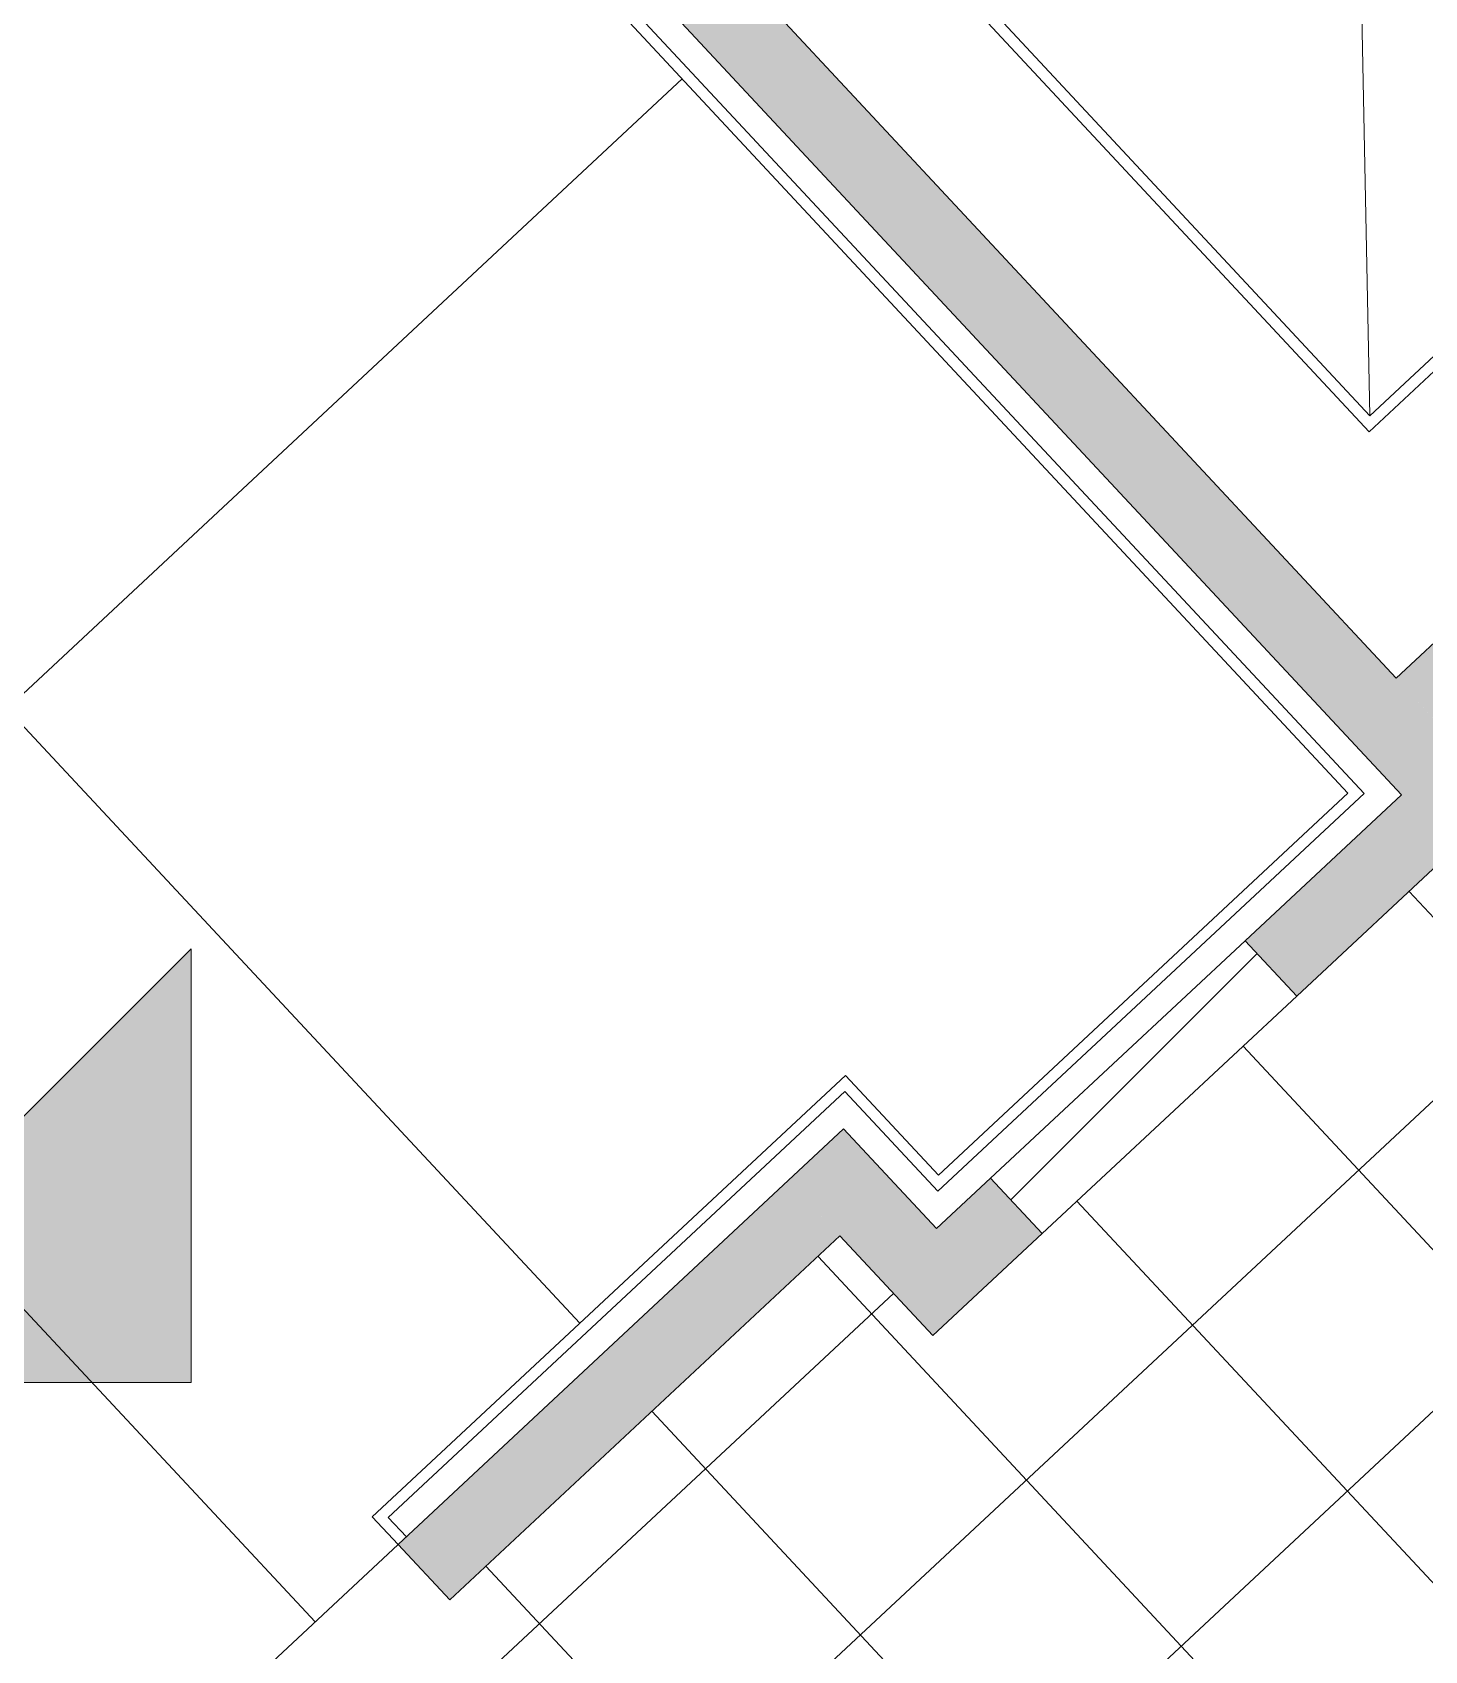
# Model space of a CAD drawing. Header units: millimetres. Extents: x -71377 to 516042, y -145869 to 441446.
# Drawn here: x 257167 to 260846, y 160472 to 164748 of the extents above; entities that cross this region are included whole.
import ezdxf

# ---------------------------------------------------------------- set-up
doc = ezdxf.new("R2010")
doc.units = ezdxf.units.MM
doc.header["$LTSCALE"] = 1000
doc.linetypes.add('_점선_XS_', pattern=[1.15, 0.6, -0.55])
for name, color, linetype, lineweight in [('06', 6, 'Continuous', 5), ('A-fnsh', 5, 'Continuous', 5), ('A-furn-hdln', 8, '_점선_XS_', 5), ('A-hat', 251, 'Continuous', 5), ('A-text-2', 7, 'Continuous', 5), ('A_bwall', 3, 'Continuous', 5), ('A_cwall', 2, 'Continuous', 5), ('A_fnsh-4', 4, 'Continuous', 5), ('elev', 4, 'Continuous', 5), ('조경라인_dwg', 8, 'Continuous', 5)]:
    doc.layers.add(name, color=color, linetype=linetype, lineweight=lineweight)

# ---------------------------------------------------------------- blocks, each defined once
blk = doc.blocks.new('EV_15인승 - EV_15인승_1060x2100-6900320-지반층 배치도')
at = {"layer": 'A-furn-hdln'}
for p, q in [((-1000, 100), (-1000, -100)), ((-700, 100), (-700, -100))]:
    blk.add_line(p, q, dxfattribs=at)
at = {"layer": 'elev'}
for p, q in [((-1000, 100), (-700, -100)), ((-1000, -100), (-700, 100)), ((-405, -65), (-405, -50)), ((-405, -50), (-375, -50)), ((-402, -65), (-405, -65)), ((-405, -100), (-405, -85)), ((-405, -85), (-402, -85)), ((-378, -53), (-402, -53)), ((-402, -53), (-402, -65)), ((-402, -85), (-402, -97)), ((-378, -97), (-378, -53)), ((-375, -50), (625, -50)), ((-375, -50), (-375, -100)), ((625, -50), (655, -50)), ((625, -50), (625, -100)), ((652, -53), (628, -53)), ((628, -53), (628, -97)), ((652, -65), (652, -53)), ((655, -65), (652, -65)), ((652, -97), (652, -85)), ((652, -85), (655, -85)), ((655, -50), (655, -65)), ((655, -85), (655, -100)), ((-375, -100), (-405, -100)), ((-402, -97), (-378, -97)), ((-375, -100), (625, -100)), ((655, -100), (625, -100)), ((628, -97), (652, -97)), ((665, -135), (-415, -135)), ((-415, -135), (-415, -175)), ((665, -175), (665, -135)), ((1025, -198), (-775, -198)), ((-775, -198), (-775, -248)), ((-415, -175), (665, -175)), ((1025, -248), (1025, -198)), ((-775, -248), (-725, -248)), ((-725, -248), (-725, -1898)), ((665, -219), (-415, -219)), ((-415, -219), (-415, -259)), ((665, -259), (665, -219)), ((975, -1898), (975, -248)), ((975, -248), (1025, -248)), ((-415, -259), (665, -259)), ((-325, -278), (-385, -278)), ((-385, -278), (-385, -398)), ((-325, -398), (-325, -278)), ((635, -278), (575, -278)), ((575, -278), (575, -398)), ((635, -398), (635, -278)), ((-695, -1868), (-695, -398)), ((-695, -398), (-325, -398)), ((945, -398), (-695, -1868)), ((-695, -398), (945, -1868)), ((575, -398), (945, -398)), ((945, -398), (945, -1868)), ((-1100, -720), (-950, -720)), ((-950, -1580), (-1100, -720)), ((-1100, -1580), (-950, -720)), ((-1100, -1580), (-1100, -720)), ((-950, -720), (-950, -1580)), ((-950, -1580), (-1100, -1580)), ((945, -1868), (-695, -1868)), ((-725, -1898), (975, -1898))]:
    blk.add_line(p, q, dxfattribs=at)
blk = doc.blocks.new('조경라인_dwg_A$Cb8b4522a-7862174-지반층 배치도')
at = {"layer": '06'}
blk.add_line((184761.8, 64984.1), (182920.4, 66958.7), dxfattribs=at)
blk = doc.blocks.new('조경라인_dwg-6847807-지반층 배치도')
at = {"layer": '06', "flags": 128}
blk.add_lwpolyline([(258613.8, 161337.5), (253401.5, 166927), (271736.5, 184024.7), (275039.2, 180483)], dxfattribs=at)
blk.add_blockref('조경라인_dwg_A$Cb8b4522a-7862174-지반층 배치도', (73152.3, 95564.2))
blk = doc.blocks.new('패밀리2 - 패밀리2-6852550-지반층 배치도')
at = {"layer": 'A-text-2'}
blk.add_hatch(color=256, dxfattribs=at).paths.add_polyline_path([(4.2166, 1.0796), (5.8366, 1.0796), (5.0266, 0.2696)])
for p, q in [((4.2166, 1.0796), (5.0266, 0.2696)), ((5.8366, 1.0796), (4.2166, 1.0796)), ((5.0266, 0.2696), (5.8366, 1.0796))]:
    blk.add_line(p, q, dxfattribs=at)

msp = doc.modelspace()

# ---------------------------------------------------------------- hatches: boundary and pattern name
at = {"layer": 'A-hat'}
for points in [[(260785, 162733.3), (260931.2, 162869.7), (258861.4, 165089.3), (258715.1, 164952.9), (260771, 162748.3)], [(260907.4, 162895.3), (262655.3, 164525.2), (262518.9, 164671.5), (260771, 163041.5)], [(260508.2, 162201.7), (261067.6, 162723.4), (260931.2, 162869.7), (260371.8, 162347.9)], [(259546.4, 161304.8), (259692.7, 161441.2), (259310.8, 161850.8), (259164.5, 161714.4), (259310.8, 161557.5)], [(258269.7, 160606.5), (259300.9, 161568.1), (259164.5, 161714.4), (258133.3, 160752.8)], [(259692.7, 161441.2), (259835.3, 161574.2), (259698.9, 161720.5), (259556.3, 161587.5)]]:
    msp.add_hatch(color=256, dxfattribs=at).paths.add_polyline_path(points)
h = msp.add_hatch(dxfattribs=at)
h.set_pattern_fill('FP_41', color=256, scale=1000, style=0, pattern_type=2)
h.set_pattern_definition([(133, (260991.4, 158758.7), (-438.81, -409.2), []), (223, (260991.4, 158758.7), (409.2, -438.81), [])])
h.paths.add_polyline_path([(260993.6, 155031.5), (261727.9, 155716.2), (261536.2, 155921.7), (261572.8, 155955.8), (261764.5, 155750.3), (263162.8, 157054.3), (262971.2, 157259.8), (263007.7, 157293.9), (263199.4, 157088.4), (263897.1, 157739), (263614.1, 158042.6), (264440.5, 158813.2), (260921.4, 162587), (259546.4, 161304.8), (259300.9, 161568.1), (258269.7, 160606.5), (258133.3, 160752.8), (257255.7, 159934.4), (257392.1, 159788.1), (257329.9, 159730.1), (258728, 158230.9), (258124.6, 157668.2), (260491.2, 155130.4), (260710.6, 155335)])
h.paths.add_polyline_path([(263561.1, 158957.1), (263151.9, 159395.9), (263371.3, 159600.5), (263780.5, 159161.7), (263575.9, 158970.9)])
h.paths.add_polyline_path([(262936.1, 159700.6), (262322.3, 160358.9), (262541.7, 160563.5), (263155.5, 159905.2), (262950.1, 159713.7)])
h = msp.add_hatch(dxfattribs=at)
h.set_pattern_fill('FP_12', color=256, scale=1000, style=0, pattern_type=2)
h.set_pattern_definition([(45, (165969.5, 243949.9), (-353.5534, 353.5534), [])])
h.paths.add_polyline_path([(259835.3, 161574.2), (260508.2, 162201.7), (260371.8, 162347.9), (259698.9, 161720.5)])

# ---------------------------------------------------------------- linework, layer by layer
at = {"layer": 'A-fnsh'}
for p, q in [((253486.7, 159592), (258884.1, 164625.1)), ((258133.3, 160752.8), (257255.7, 159934.4))]:
    msp.add_line(p, q, dxfattribs=at)
at = {"layer": 'A_bwall'}
for p, q in [((260371.8, 162347.9), (259698.9, 161720.5)), ((259835.3, 161574.2), (260508.2, 162201.7))]:
    msp.add_line(p, q, dxfattribs=at)
at = {"layer": 'A_cwall'}
for p, q in [((258715.1, 164952.9), (260785, 162733.3)), ((260771, 163041.5), (258997.8, 164943.1)), ((262372.6, 164535.1), (260771, 163041.5)), ((260785, 162733.3), (260371.8, 162347.9)), ((260508.2, 162201.7), (260921.4, 162587)), ((260371.8, 162347.9), (260508.2, 162201.7)), ((259310.8, 161850.8), (258133.3, 160752.8)), ((259556.3, 161587.5), (259310.8, 161850.8)), ((259698.9, 161720.5), (259556.3, 161587.5)), ((259835.3, 161574.2), (259698.9, 161720.5)), ((259546.4, 161304.8), (259835.3, 161574.2)), ((258269.7, 160606.5), (259300.9, 161568.1)), ((259300.9, 161568.1), (259546.4, 161304.8)), ((258133.3, 160752.8), (258269.7, 160606.5))]:
    msp.add_line(p, q, dxfattribs=at)
at = {"layer": 'A_fnsh-4'}
for p, q in [((258573.8, 164957.9), (260643.6, 162738.2)), ((258616.2, 164956.4), (260686, 162736.7)), ((260686, 162736.7), (259559.8, 161686.4)), ((260643.6, 162738.2), (259561.2, 161728.8)), ((259315.7, 161992.1), (258065.1, 160825.9)), ((259561.2, 161728.8), (259315.7, 161992.1)), ((259314.2, 161949.7), (258107.5, 160824.4)), ((259559.8, 161686.4), (259314.2, 161949.7)), ((258065.1, 160825.9), (258133.3, 160752.8)), ((258107.5, 160824.4), (258155.2, 160773.2))]:
    msp.add_line(p, q, dxfattribs=at)

# ---------------------------------------------------------------- block references
at = {"layer": 'A-text-2', "xscale": 999.9999999999999, "yscale": 999.9999999999999, "zscale": 999.9999999999999, "rotation": 45.00000000000039}
msp.add_blockref('패밀리2 - 패밀리2-6852550-지반층 배치도', (254222.7, 157436.2), dxfattribs=at)
at = {"layer": 'elev', "rotation": 313.0000012484774}
msp.add_blockref('EV_15인승 - EV_15인승_1060x2100-6900320-지반층 배치도', (261422.8, 165700.3), dxfattribs=at)
at = {"layer": '조경라인_dwg', "rotation": 8.537736462515947e-07}
msp.add_blockref('조경라인_dwg-6847807-지반층 배치도', (0, 0), dxfattribs=at)

doc.saveas('drawing.dxf')
